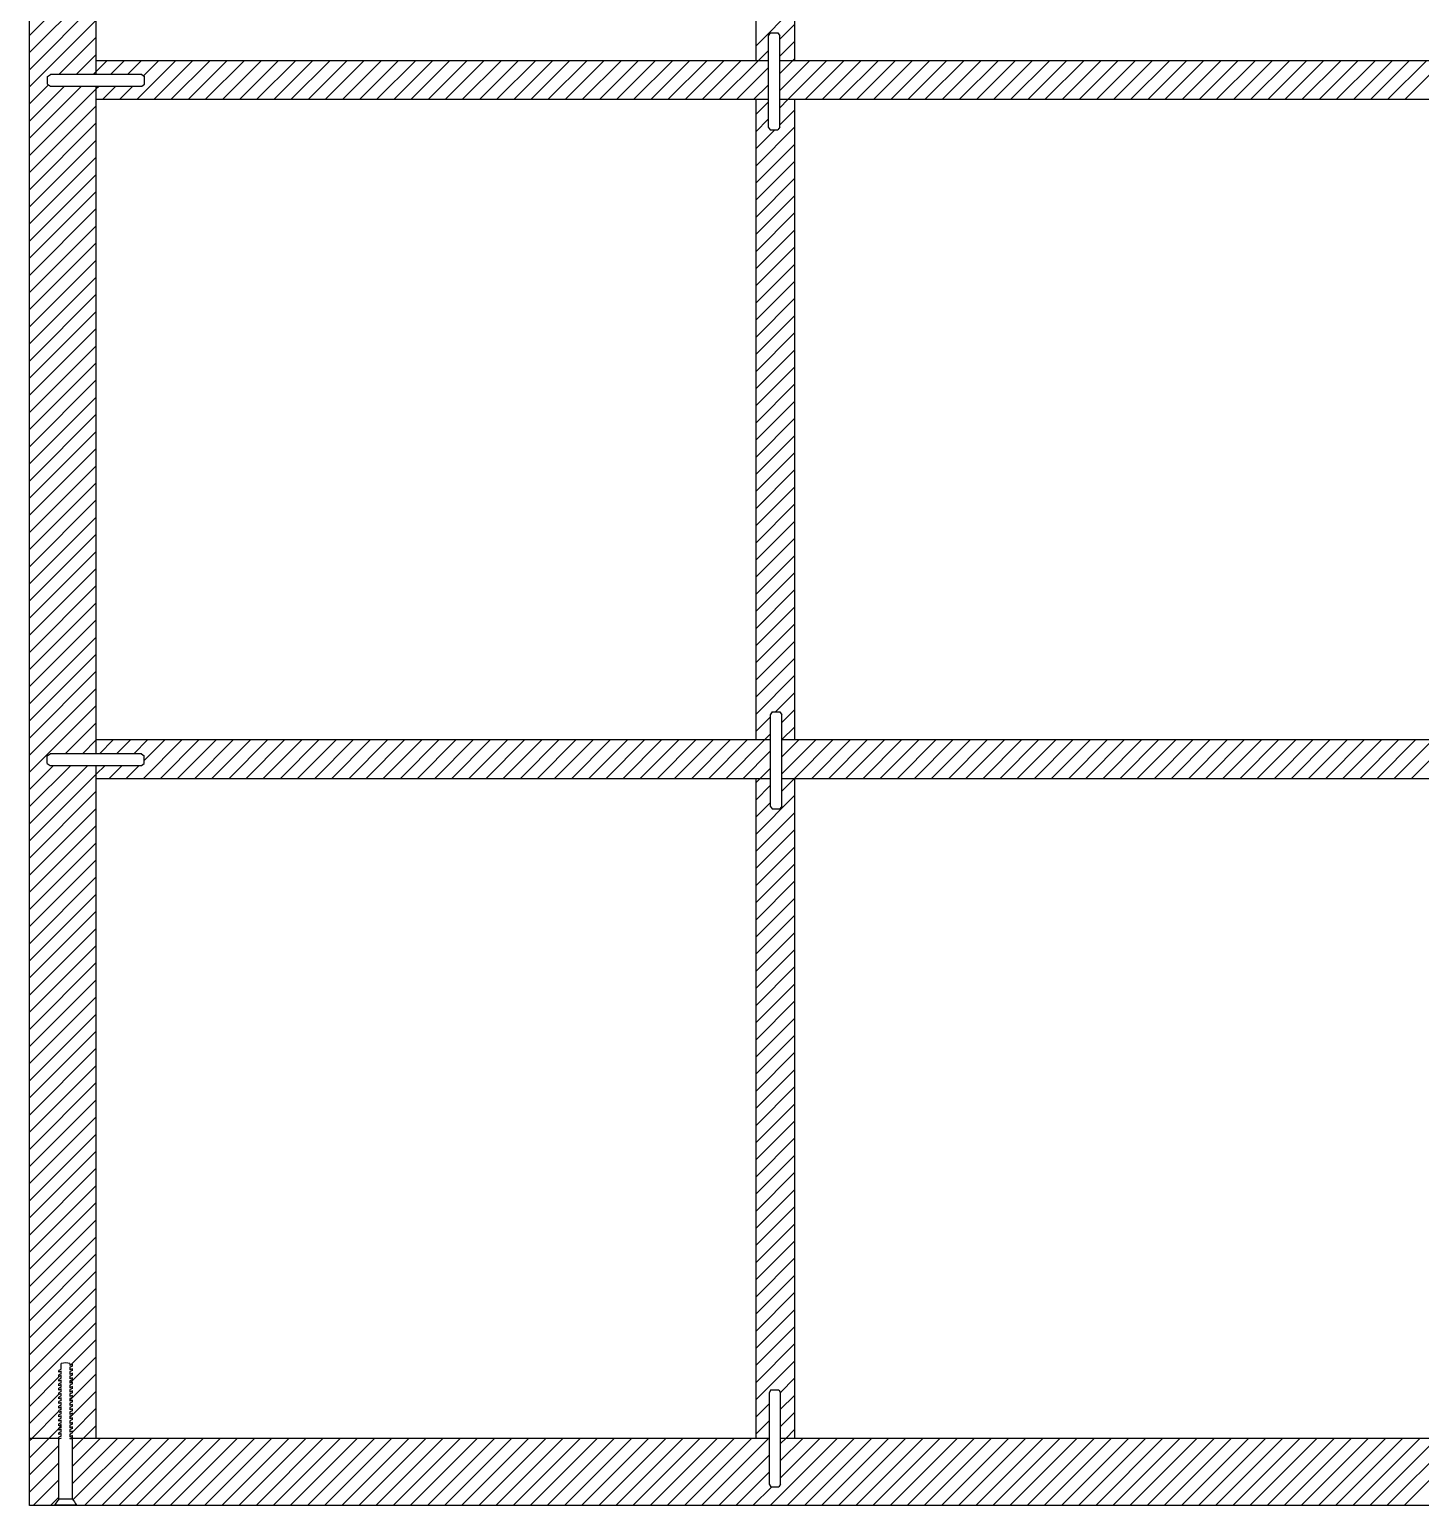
# Model space of a CAD drawing. Header units: inches. Extents: x 17 to 1523, y -134 to 986.
# Drawn here: x 976.6 to 1048.4, y 705.5 to 781.6 of the extents above; entities that cross this region are included whole.
import ezdxf

# ---------------------------------------------------------------- set-up
doc = ezdxf.new("R2010")
doc.units = ezdxf.units.IN
doc.header["$MEASUREMENT"] = 0
doc.layers.add('viti', color=2, linetype='Continuous')

msp = doc.modelspace()

# ---------------------------------------------------------------- hatches: boundary and pattern name
h = msp.add_hatch()
h.set_pattern_fill('ANSI31', color=40, scale=5)
h.paths.add_polyline_path([(980.081, 849.048), (978.69, 849.048), (978.69, 848.971), (978.563, 848.914), (978.563, 848.777), (978.69, 848.834), (978.69, 848.74), (978.563, 848.683), (978.563, 848.555), (978.691, 848.612), (978.691, 848.518), (978.563, 848.46), (978.563, 848.32), (978.69, 848.377), (978.69, 848.283), (978.563, 848.226), (978.563, 848.086), (978.69, 848.143), (978.69, 848.049), (978.563, 847.992), (978.563, 847.858), (978.69, 847.916), (978.69, 847.821), (978.563, 847.764), (978.563, 847.627), (978.69, 847.684), (978.69, 847.59), (978.563, 847.533), (978.563, 847.404), (978.691, 847.462), (978.691, 847.368), (978.563, 847.31), (978.563, 847.17), (978.69, 847.227), (978.69, 847.133), (978.563, 847.076), (978.563, 846.936), (978.69, 846.993), (978.69, 846.899), (978.563, 846.842), (978.563, 846.708), (978.69, 846.766), (978.69, 846.671), (978.563, 846.614), (978.563, 846.477), (978.69, 846.534), (978.69, 846.44), (978.563, 846.383), (978.563, 846.254), (978.691, 846.312), (978.691, 846.218), (978.563, 846.16), (978.563, 846.02), (978.69, 846.077), (978.69, 845.983), (978.563, 845.926), (978.563, 845.786), (978.69, 845.843), (978.69, 845.749), (978.563, 845.692), (978.563, 845.558), (978.69, 845.616), (978.69, 845.521), (978.563, 845.464), (978.563, 845.165, -0.133087), (978.118, 845.165), (978.118, 845.264), (977.99, 845.206), (977.99, 845.3), (978.118, 845.358), (978.118, 845.492), (977.99, 845.434), (977.99, 845.528), (978.118, 845.586), (978.118, 845.726), (977.99, 845.668), (977.99, 845.762), (978.118, 845.82), (978.118, 845.96), (977.991, 845.903), (977.991, 845.997), (978.118, 846.054), (978.118, 846.183), (977.99, 846.125), (977.99, 846.219), (978.118, 846.276), (978.118, 846.414), (977.99, 846.356), (977.99, 846.45), (978.118, 846.508), (978.118, 846.642), (977.99, 846.584), (977.99, 846.678), (978.118, 846.736), (978.118, 846.876), (977.99, 846.818), (977.99, 846.912), (978.118, 846.969), (978.118, 847.11), (977.991, 847.053), (977.991, 847.147), (978.118, 847.204), (978.118, 847.333), (977.99, 847.275), (977.99, 847.369), (978.118, 847.427), (978.118, 847.564), (977.99, 847.506), (977.99, 847.6), (978.118, 847.658), (978.118, 847.792), (977.99, 847.734), (977.99, 847.828), (978.118, 847.886), (978.118, 848.026), (977.99, 847.968), (977.99, 848.062), (978.118, 848.12), (978.118, 848.26), (977.991, 848.203), (977.991, 848.297), (978.118, 848.354), (978.118, 848.483), (977.99, 848.425), (977.99, 848.519), (978.118, 848.576), (978.118, 848.714), (977.99, 848.656), (977.99, 848.75), (978.118, 848.808), (978.118, 848.942), (977.99, 848.884), (977.99, 848.978), (978.118, 849.036), (978.118, 849.048), (977.99, 849.048), (976.639, 849.048), (976.639, 708.934), (978.152, 708.934), (978.152, 708.996), (978.279, 709.053), (978.279, 709.191), (978.152, 709.133), (978.152, 709.228), (978.279, 709.285), (978.279, 709.413), (978.15, 709.355), (978.15, 709.45), (978.279, 709.507), (978.279, 709.648), (978.151, 709.59), (978.151, 709.684), (978.279, 709.742), (978.279, 709.881), (978.152, 709.824), (978.152, 709.918), (978.279, 709.976), (978.279, 710.109), (978.152, 710.052), (978.152, 710.146), (978.279, 710.203), (978.279, 710.341), (978.152, 710.283), (978.152, 710.378), (978.279, 710.435), (978.279, 710.563), (978.15, 710.505), (978.15, 710.599), (978.279, 710.657), (978.279, 710.798), (978.151, 710.74), (978.151, 710.834), (978.279, 710.892), (978.279, 711.032), (978.152, 710.974), (978.152, 711.068), (978.279, 711.126), (978.279, 711.259), (978.152, 711.202), (978.152, 711.296), (978.279, 711.353), (978.279, 711.491), (978.152, 711.434), (978.152, 711.528), (978.279, 711.585), (978.279, 711.713), (978.15, 711.655), (978.15, 711.75), (978.279, 711.807), (978.279, 711.948), (978.151, 711.89), (978.151, 711.984), (978.279, 712.042), (978.279, 712.182), (978.152, 712.124), (978.152, 712.218), (978.279, 712.276), (978.279, 712.409), (978.152, 712.352), (978.152, 712.446), (978.279, 712.503), (978.279, 712.802, -0.133087), (978.723, 712.802), (978.723, 712.704), (978.852, 712.762), (978.852, 712.668), (978.723, 712.61), (978.723, 712.476), (978.851, 712.534), (978.851, 712.44), (978.723, 712.382), (978.723, 712.242), (978.851, 712.3), (978.851, 712.206), (978.723, 712.148), (978.723, 712.008), (978.85, 712.065), (978.85, 711.971), (978.723, 711.914), (978.723, 711.785), (978.852, 711.843), (978.852, 711.749), (978.723, 711.691), (978.723, 711.554), (978.852, 711.612), (978.852, 711.518), (978.723, 711.46), (978.723, 711.326), (978.851, 711.384), (978.851, 711.29), (978.723, 711.232), (978.723, 711.092), (978.851, 711.15), (978.851, 711.056), (978.723, 710.998), (978.723, 710.857), (978.85, 710.915), (978.85, 710.821), (978.723, 710.764), (978.723, 710.635), (978.852, 710.693), (978.852, 710.599), (978.723, 710.541), (978.723, 710.404), (978.852, 710.461), (978.852, 710.368), (978.723, 710.31), (978.723, 710.176), (978.851, 710.234), (978.851, 710.14), (978.723, 710.082), (978.723, 709.942), (978.851, 710), (978.851, 709.906), (978.723, 709.848), (978.723, 709.707), (978.85, 709.765), (978.85, 709.671), (978.723, 709.614), (978.723, 709.485), (978.852, 709.543), (978.852, 709.449), (978.723, 709.391), (978.723, 709.254), (978.852, 709.311), (978.852, 709.218), (978.723, 709.16), (978.723, 709.026), (978.851, 709.084), (978.851, 708.99), (978.728, 708.934), (980.081, 708.934), (980.081, 743.654), (977.707, 743.654), (977.556, 743.752), (977.556, 744.153), (977.707, 744.254), (980.081, 744.254), (980.081, 778.683), (977.723, 778.683), (977.572, 778.782), (977.572, 779.183), (977.723, 779.283), (980.081, 779.283), (980.081, 812.734), (977.896, 812.734), (977.745, 812.833), (977.745, 813.234), (977.896, 813.334), (980.081, 813.334)])
edge = h.paths.add_edge_path()
edge.add_spline(control_points=[(977.99, 852.169), (977.967, 852.197), (977.926, 852.245), (977.889, 852.297), (977.874, 852.319)], knot_values=[0, 0, 0, 0, 0.109536, 0.18966, 0.18966, 0.18966, 0.18966], degree=3, periodic=0)
edge.add_spline(control_points=[(977.874, 852.319), (977.838, 852.371), (977.806, 852.425), (977.773, 852.479)], knot_values=[0.18966, 0.18966, 0.18966, 0.18966, 0.378924, 0.378924, 0.378924, 0.378924], degree=3, periodic=0)
edge.add_line((977.773, 852.479), (976.639, 852.479))
edge.add_line((976.639, 852.479), (976.639, 849.048))
edge.add_line((976.639, 849.048), (977.99, 849.048))
edge.add_line((977.99, 849.048), (977.99, 852.169))
h = msp.add_hatch()
h.set_pattern_fill('ANSI31', color=40, scale=5)
edge = h.paths.add_edge_path()
edge.add_line((978.152, 708.902), (978.152, 708.934))
edge.add_line((978.152, 708.934), (976.639, 708.934))
edge.add_line((976.639, 708.934), (976.639, 705.479))
edge.add_line((976.639, 705.479), (977.928, 705.479))
edge.add_spline(control_points=[(977.934, 705.488), (977.981, 705.565), (978.046, 705.674), (978.128, 705.771), (978.151, 705.799)], knot_values=[0, 0, 0, 0, 0.270181, 0.379718, 0.379718, 0.379718, 0.379718], degree=3, periodic=0)
edge.add_line((978.151, 705.799), (978.152, 708.902))

# ---------------------------------------------------------------- linework, layer by layer
at = {"color": 7}
for p, q in [((976.639, 705.479), (976.639, 852.479)), ((980.081, 779.283), (980.081, 812.734)), ((1014.098, 812.019), (1014.098, 779.991)), ((1016.098, 812.019), (1016.098, 779.991)), ((1014.74, 779.991), (980.081, 779.991)), ((1049.878, 779.991), (1015.34, 779.991)), ((980.081, 744.254), (980.081, 778.683)), ((1014.74, 777.991), (980.081, 777.991)), ((1014.098, 777.991), (1014.098, 744.963)), ((1049.878, 777.991), (1015.34, 777.991)), ((1016.098, 777.991), (1016.098, 744.963)), ((1014.847, 744.963), (980.081, 744.963)), ((1049.864, 744.963), (1015.447, 744.963)), ((980.081, 708.934), (980.081, 743.654)), ((1014.847, 742.963), (980.081, 742.963)), ((1014.098, 742.963), (1014.098, 708.934)), ((1049.864, 742.963), (1015.447, 742.963)), ((1016.098, 742.963), (1016.098, 708.934)), ((978.152, 708.934), (976.639, 708.934)), ((980.081, 708.934), (978.728, 708.934)), ((1014.783, 708.934), (980.081, 708.934)), ((1049.858, 708.934), (1015.383, 708.934)), ((1123.639, 705.479), (976.639, 705.479))]:
    msp.add_line(p, q, dxfattribs=at)
at = {"color": 40, "linetype": 'Continuous'}
for p, q in [((1014.098, 780.753), (1016.098, 782.753)), ((1015.34, 781.111), (1016.098, 781.869)), ((1014.22, 779.991), (1014.74, 780.511)), ((1015.34, 780.227), (1016.098, 780.985)), ((980.081, 779.439), (980.633, 779.991)), ((980.809, 779.283), (981.517, 779.991)), ((981.693, 779.283), (982.4, 779.991)), ((982.168, 777.991), (984.168, 779.991)), ((982.517, 779.224), (983.284, 779.991)), ((983.052, 777.991), (985.052, 779.991)), ((983.936, 777.991), (985.936, 779.991)), ((984.82, 777.991), (986.82, 779.991)), ((985.704, 777.991), (987.704, 779.991)), ((986.588, 777.991), (988.588, 779.991)), ((987.471, 777.991), (989.471, 779.991)), ((988.355, 777.991), (990.355, 779.991)), ((989.239, 777.991), (991.239, 779.991)), ((990.123, 777.991), (992.123, 779.991)), ((991.007, 777.991), (993.007, 779.991)), ((991.891, 777.991), (993.891, 779.991)), ((992.775, 777.991), (994.775, 779.991)), ((993.659, 777.991), (995.659, 779.991)), ((994.543, 777.991), (996.543, 779.991)), ((995.426, 777.991), (997.426, 779.991)), ((996.31, 777.991), (998.31, 779.991)), ((997.194, 777.991), (999.194, 779.991)), ((998.078, 777.991), (1000.078, 779.991)), ((998.962, 777.991), (1000.962, 779.991)), ((999.846, 777.991), (1001.846, 779.991)), ((1000.73, 777.991), (1002.73, 779.991)), ((1001.614, 777.991), (1003.614, 779.991)), ((1002.497, 777.991), (1004.497, 779.991)), ((1003.381, 777.991), (1005.381, 779.991)), ((1004.265, 777.991), (1006.265, 779.991)), ((1005.149, 777.991), (1007.149, 779.991)), ((1006.033, 777.991), (1008.033, 779.991)), ((1006.917, 777.991), (1008.917, 779.991)), ((1007.801, 777.991), (1009.801, 779.991)), ((1008.685, 777.991), (1010.685, 779.991)), ((1009.569, 777.991), (1011.569, 779.991)), ((1010.452, 777.991), (1012.452, 779.991)), ((1011.336, 777.991), (1013.336, 779.991)), ((1012.22, 777.991), (1014.22, 779.991)), ((1013.104, 777.991), (1014.74, 779.627)), ((1015.34, 779.343), (1015.988, 779.991)), ((1015.34, 778.459), (1016.872, 779.991)), ((1015.756, 777.991), (1017.756, 779.991)), ((1015.988, 779.991), (1016.098, 780.101)), ((1016.64, 777.991), (1018.64, 779.991)), ((1017.523, 777.991), (1019.523, 779.991)), ((1018.407, 777.991), (1020.407, 779.991)), ((1019.291, 777.991), (1021.291, 779.991)), ((1020.175, 777.991), (1022.175, 779.991)), ((1021.059, 777.991), (1023.059, 779.991)), ((1021.943, 777.991), (1023.943, 779.991)), ((1022.827, 777.991), (1024.827, 779.991)), ((1023.711, 777.991), (1025.711, 779.991)), ((1024.595, 777.991), (1026.595, 779.991)), ((1025.478, 777.991), (1027.478, 779.991)), ((1026.362, 777.991), (1028.362, 779.991)), ((1027.246, 777.991), (1029.246, 779.991)), ((1028.13, 777.991), (1030.13, 779.991)), ((1029.014, 777.991), (1031.014, 779.991)), ((1029.898, 777.991), (1031.898, 779.991)), ((1030.782, 777.991), (1032.782, 779.991)), ((1031.666, 777.991), (1033.666, 779.991)), ((1032.55, 777.991), (1034.55, 779.991)), ((1033.433, 777.991), (1035.433, 779.991)), ((1034.317, 777.991), (1036.317, 779.991)), ((1035.201, 777.991), (1037.201, 779.991)), ((1036.085, 777.991), (1038.085, 779.991)), ((1036.969, 777.991), (1038.969, 779.991)), ((1037.853, 777.991), (1039.853, 779.991)), ((1038.737, 777.991), (1040.737, 779.991)), ((1039.621, 777.991), (1041.621, 779.991)), ((1040.504, 777.991), (1042.504, 779.991)), ((1041.388, 777.991), (1043.388, 779.991)), ((1042.272, 777.991), (1044.272, 779.991)), ((1043.156, 777.991), (1045.156, 779.991)), ((1044.04, 777.991), (1046.04, 779.991)), ((1044.924, 777.991), (1046.924, 779.991)), ((1045.808, 777.991), (1047.808, 779.991)), ((1046.692, 777.991), (1048.692, 779.991)), ((1047.576, 777.991), (1049.576, 779.991)), ((980.081, 778.556), (980.209, 778.683)), ((980.4, 777.991), (981.093, 778.683)), ((981.284, 777.991), (981.976, 778.683)), ((1013.988, 777.991), (1014.74, 778.743)), ((1014.098, 777.217), (1014.74, 777.859)), ((1015.34, 777.575), (1015.756, 777.991)), ((1015.34, 776.691), (1016.098, 777.449)), ((1014.098, 776.333), (1014.74, 776.975)), ((1014.098, 774.565), (1016.098, 776.565)), ((1014.098, 775.449), (1015.08, 776.432)), ((1014.098, 773.682), (1016.098, 775.682)), ((1014.098, 772.798), (1016.098, 774.798)), ((1014.098, 771.914), (1016.098, 773.914)), ((1014.098, 771.03), (1016.098, 773.03)), ((1014.098, 770.146), (1016.098, 772.146)), ((1014.098, 769.262), (1016.098, 771.262)), ((1014.098, 768.378), (1016.098, 770.378)), ((1014.098, 767.494), (1016.098, 769.494)), ((1014.098, 766.611), (1016.098, 768.611)), ((1014.098, 765.727), (1016.098, 767.727)), ((1014.098, 764.843), (1016.098, 766.843)), ((1014.098, 763.959), (1016.098, 765.959)), ((1014.098, 763.075), (1016.098, 765.075)), ((1014.098, 762.191), (1016.098, 764.191)), ((1014.098, 761.307), (1016.098, 763.307)), ((1014.098, 760.423), (1016.098, 762.423)), ((1014.098, 759.539), (1016.098, 761.539)), ((1014.098, 758.656), (1016.098, 760.656)), ((1014.098, 757.772), (1016.098, 759.772)), ((1014.098, 756.888), (1016.098, 758.888)), ((1014.098, 756.004), (1016.098, 758.004)), ((1014.098, 755.12), (1016.098, 757.12)), ((1014.098, 754.236), (1016.098, 756.236)), ((1014.098, 753.352), (1016.098, 755.352)), ((1014.098, 752.468), (1016.098, 754.468)), ((1014.098, 751.585), (1016.098, 753.585)), ((1014.098, 750.701), (1016.098, 752.701)), ((1014.098, 749.817), (1016.098, 751.817)), ((1014.098, 748.933), (1016.098, 750.933)), ((1014.098, 748.049), (1016.098, 750.049)), ((1014.098, 747.165), (1016.098, 749.165)), ((1014.098, 746.281), (1016.098, 748.281)), ((1015.112, 746.412), (1016.098, 747.397)), ((1014.098, 745.397), (1014.847, 746.147)), ((1015.447, 745.863), (1016.098, 746.513)), ((1015.447, 744.979), (1016.098, 745.63)), ((980.251, 744.254), (980.96, 744.963)), ((981.134, 744.254), (981.843, 744.963)), ((982.018, 744.254), (982.727, 744.963)), ((982.495, 742.963), (984.495, 744.963)), ((982.556, 743.907), (983.611, 744.963)), ((983.379, 742.963), (985.379, 744.963)), ((984.263, 742.963), (986.263, 744.963)), ((985.147, 742.963), (987.147, 744.963)), ((986.031, 742.963), (988.031, 744.963)), ((986.915, 742.963), (988.915, 744.963)), ((987.798, 742.963), (989.798, 744.963)), ((988.682, 742.963), (990.682, 744.963)), ((989.566, 742.963), (991.566, 744.963)), ((990.45, 742.963), (992.45, 744.963)), ((991.334, 742.963), (993.334, 744.963)), ((992.218, 742.963), (994.218, 744.963)), ((993.102, 742.963), (995.102, 744.963)), ((993.986, 742.963), (995.986, 744.963)), ((994.869, 742.963), (996.869, 744.963)), ((995.753, 742.963), (997.753, 744.963)), ((996.637, 742.963), (998.637, 744.963)), ((997.521, 742.963), (999.521, 744.963)), ((998.405, 742.963), (1000.405, 744.963)), ((999.289, 742.963), (1001.289, 744.963)), ((1000.173, 742.963), (1002.173, 744.963)), ((1001.057, 742.963), (1003.057, 744.963)), ((1001.941, 742.963), (1003.941, 744.963)), ((1002.824, 742.963), (1004.824, 744.963)), ((1003.708, 742.963), (1005.708, 744.963)), ((1004.592, 742.963), (1006.592, 744.963)), ((1005.476, 742.963), (1007.476, 744.963)), ((1006.36, 742.963), (1008.36, 744.963)), ((1007.244, 742.963), (1009.244, 744.963)), ((1008.128, 742.963), (1010.128, 744.963)), ((1009.012, 742.963), (1011.012, 744.963)), ((1009.895, 742.963), (1011.895, 744.963)), ((1010.779, 742.963), (1012.779, 744.963)), ((1011.663, 742.963), (1013.663, 744.963)), ((1012.547, 742.963), (1014.547, 744.963)), ((1014.547, 744.963), (1014.847, 745.263)), ((1015.447, 744.095), (1016.315, 744.963)), ((1015.447, 743.211), (1017.199, 744.963)), ((1016.083, 742.963), (1018.083, 744.963)), ((1016.967, 742.963), (1018.967, 744.963)), ((1017.85, 742.963), (1019.85, 744.963)), ((1018.734, 742.963), (1020.734, 744.963)), ((1019.618, 742.963), (1021.618, 744.963)), ((1020.502, 742.963), (1022.502, 744.963)), ((1021.386, 742.963), (1023.386, 744.963)), ((1022.27, 742.963), (1024.27, 744.963)), ((1023.154, 742.963), (1025.154, 744.963)), ((1024.038, 742.963), (1026.038, 744.963)), ((1024.921, 742.963), (1026.921, 744.963)), ((1025.805, 742.963), (1027.805, 744.963)), ((1026.689, 742.963), (1028.689, 744.963)), ((1027.573, 742.963), (1029.573, 744.963)), ((1028.457, 742.963), (1030.457, 744.963)), ((1029.341, 742.963), (1031.341, 744.963)), ((1030.225, 742.963), (1032.225, 744.963)), ((1031.109, 742.963), (1033.109, 744.963)), ((1031.993, 742.963), (1033.993, 744.963)), ((1032.876, 742.963), (1034.876, 744.963)), ((1033.76, 742.963), (1035.76, 744.963)), ((1034.644, 742.963), (1036.644, 744.963)), ((1035.528, 742.963), (1037.528, 744.963)), ((1036.412, 742.963), (1038.412, 744.963)), ((1037.296, 742.963), (1039.296, 744.963)), ((1038.18, 742.963), (1040.18, 744.963)), ((1039.064, 742.963), (1041.064, 744.963)), ((1039.948, 742.963), (1041.948, 744.963)), ((1040.831, 742.963), (1042.831, 744.963)), ((1041.715, 742.963), (1043.715, 744.963)), ((1042.599, 742.963), (1044.599, 744.963)), ((1043.483, 742.963), (1045.483, 744.963)), ((1044.367, 742.963), (1046.367, 744.963)), ((1045.251, 742.963), (1047.251, 744.963)), ((1046.135, 742.963), (1048.135, 744.963)), ((1047.019, 742.963), (1049.019, 744.963)), ((1047.902, 742.963), (1049.864, 744.924)), ((1013.431, 742.963), (1014.847, 744.379)), ((980.081, 743.2), (980.534, 743.654)), ((980.727, 742.963), (981.418, 743.654)), ((981.611, 742.963), (982.302, 743.654)), ((1014.315, 742.963), (1014.847, 743.495)), ((1014.098, 742.746), (1014.315, 742.963)), ((1014.098, 741.862), (1014.847, 742.611)), ((1015.447, 742.327), (1016.083, 742.963)), ((1014.098, 740.094), (1016.098, 742.094)), ((1014.098, 740.978), (1014.847, 741.727)), ((1014.098, 739.21), (1016.098, 741.21)), ((1014.098, 738.326), (1016.098, 740.326)), ((1014.098, 737.442), (1016.098, 739.442)), ((1014.098, 736.559), (1016.098, 738.559)), ((1014.098, 735.675), (1016.098, 737.675)), ((1014.098, 734.791), (1016.098, 736.791)), ((1014.098, 733.907), (1016.098, 735.907)), ((1014.098, 733.023), (1016.098, 735.023)), ((1014.098, 732.139), (1016.098, 734.139)), ((1014.098, 731.255), (1016.098, 733.255)), ((1014.098, 730.371), (1016.098, 732.371)), ((1014.098, 729.487), (1016.098, 731.487)), ((1014.098, 728.604), (1016.098, 730.604)), ((1014.098, 727.72), (1016.098, 729.72)), ((1014.098, 726.836), (1016.098, 728.836)), ((1014.098, 725.952), (1016.098, 727.952)), ((1014.098, 725.068), (1016.098, 727.068)), ((1014.098, 724.184), (1016.098, 726.184)), ((1014.098, 723.3), (1016.098, 725.3)), ((1014.098, 722.416), (1016.098, 724.416)), ((1014.098, 721.532), (1016.098, 723.532)), ((1014.098, 720.649), (1016.098, 722.649)), ((1014.098, 719.765), (1016.098, 721.765)), ((1014.098, 718.881), (1016.098, 720.881)), ((1014.098, 717.997), (1016.098, 719.997)), ((1014.098, 717.113), (1016.098, 719.113)), ((1014.098, 716.229), (1016.098, 718.229)), ((1014.098, 715.345), (1016.098, 717.345)), ((1014.098, 714.461), (1016.098, 716.461)), ((1014.098, 713.578), (1016.098, 715.578)), ((1014.098, 712.694), (1016.098, 714.694)), ((1014.098, 711.81), (1016.098, 713.81)), ((1014.098, 710.926), (1016.098, 712.926)), ((1015.37, 711.314), (1016.098, 712.042)), ((1015.383, 710.443), (1016.098, 711.158)), ((1014.098, 710.042), (1014.783, 710.727)), ((1015.383, 709.559), (1016.098, 710.274)), ((1014.098, 709.158), (1014.783, 709.843)), ((978.851, 708.383), (979.403, 708.934)), ((978.851, 707.499), (980.286, 708.934)), ((978.851, 706.615), (981.17, 708.934)), ((978.882, 705.762), (982.054, 708.934)), ((979.483, 705.479), (982.938, 708.934)), ((980.367, 705.479), (983.822, 708.934)), ((981.25, 705.479), (984.706, 708.934)), ((982.134, 705.479), (985.59, 708.934)), ((983.018, 705.479), (986.474, 708.934)), ((983.902, 705.479), (987.358, 708.934)), ((984.786, 705.479), (988.241, 708.934)), ((985.67, 705.479), (989.125, 708.934)), ((986.554, 705.479), (990.009, 708.934)), ((987.438, 705.479), (990.893, 708.934)), ((988.322, 705.479), (991.777, 708.934)), ((989.205, 705.479), (992.661, 708.934)), ((990.089, 705.479), (993.545, 708.934)), ((990.973, 705.479), (994.429, 708.934)), ((991.857, 705.479), (995.313, 708.934)), ((992.741, 705.479), (996.196, 708.934)), ((993.625, 705.479), (997.08, 708.934)), ((994.509, 705.479), (997.964, 708.934)), ((995.393, 705.479), (998.848, 708.934)), ((996.277, 705.479), (999.732, 708.934)), ((997.16, 705.479), (1000.616, 708.934)), ((998.044, 705.479), (1001.5, 708.934)), ((998.928, 705.479), (1002.384, 708.934)), ((999.812, 705.479), (1003.267, 708.934)), ((1000.696, 705.479), (1004.151, 708.934)), ((1001.58, 705.479), (1005.035, 708.934)), ((1002.464, 705.479), (1005.919, 708.934)), ((1003.348, 705.479), (1006.803, 708.934)), ((1004.231, 705.479), (1007.687, 708.934)), ((1005.115, 705.479), (1008.571, 708.934)), ((1005.999, 705.479), (1009.455, 708.934)), ((1006.883, 705.479), (1010.339, 708.934)), ((1007.767, 705.479), (1011.222, 708.934)), ((1008.651, 705.479), (1012.106, 708.934)), ((1009.535, 705.479), (1012.99, 708.934)), ((1010.419, 705.479), (1013.874, 708.934)), ((1011.303, 705.479), (1014.758, 708.934)), ((1014.758, 708.934), (1014.783, 708.959)), ((1014.838, 705.479), (1018.293, 708.934)), ((1015.383, 708.675), (1015.642, 708.934)), ((1015.383, 707.791), (1016.526, 708.934)), ((1015.383, 706.907), (1017.41, 708.934)), ((1015.642, 708.934), (1016.098, 709.39)), ((1015.722, 705.479), (1019.177, 708.934)), ((1016.606, 705.479), (1020.061, 708.934)), ((1017.49, 705.479), (1020.945, 708.934)), ((1018.374, 705.479), (1021.829, 708.934)), ((1019.257, 705.479), (1022.713, 708.934)), ((1020.141, 705.479), (1023.597, 708.934)), ((1021.025, 705.479), (1024.481, 708.934)), ((1021.909, 705.479), (1025.365, 708.934)), ((1022.793, 705.479), (1026.248, 708.934)), ((1023.677, 705.479), (1027.132, 708.934)), ((1024.561, 705.479), (1028.016, 708.934)), ((1025.445, 705.479), (1028.9, 708.934)), ((1026.329, 705.479), (1029.784, 708.934)), ((1027.212, 705.479), (1030.668, 708.934)), ((1028.096, 705.479), (1031.552, 708.934)), ((1028.98, 705.479), (1032.436, 708.934)), ((1029.864, 705.479), (1033.32, 708.934)), ((1030.748, 705.479), (1034.203, 708.934)), ((1031.632, 705.479), (1035.087, 708.934)), ((1032.516, 705.479), (1035.971, 708.934)), ((1033.4, 705.479), (1036.855, 708.934)), ((1034.283, 705.479), (1037.739, 708.934)), ((1035.167, 705.479), (1038.623, 708.934)), ((1036.051, 705.479), (1039.507, 708.934)), ((1036.935, 705.479), (1040.391, 708.934)), ((1037.819, 705.479), (1041.274, 708.934)), ((1038.703, 705.479), (1042.158, 708.934)), ((1039.587, 705.479), (1043.042, 708.934)), ((1040.471, 705.479), (1043.926, 708.934)), ((1041.355, 705.479), (1044.81, 708.934)), ((1042.238, 705.479), (1045.694, 708.934)), ((1043.122, 705.479), (1046.578, 708.934)), ((1044.006, 705.479), (1047.462, 708.934)), ((1044.89, 705.479), (1048.346, 708.934)), ((1045.774, 705.479), (1049.229, 708.934)), ((1012.186, 705.479), (1014.783, 708.075)), ((1046.658, 705.479), (1049.858, 708.679)), ((1047.542, 705.479), (1049.858, 707.795)), ((1013.07, 705.479), (1014.783, 707.191)), ((1013.954, 705.479), (1014.921, 706.445))]:
    msp.add_line(p, q, dxfattribs=at)
at = {"color": 1}
for p, q in [((1014.838, 781.432), (1014.74, 781.281)), ((1014.74, 781.281), (1014.74, 776.567)), ((1014.838, 781.432), (1015.239, 781.432)), ((1015.239, 781.432), (1015.34, 781.281)), ((1015.34, 776.567), (1015.34, 781.281)), ((977.572, 779.183), (977.723, 779.283)), ((977.572, 778.782), (977.572, 779.183)), ((982.437, 779.283), (977.723, 779.283)), ((982.437, 779.283), (982.572, 779.183)), ((982.572, 778.782), (982.572, 779.183)), ((977.572, 778.782), (977.723, 778.683)), ((977.723, 778.683), (982.437, 778.683)), ((982.437, 778.683), (982.572, 778.782)), ((1014.74, 776.567), (1014.838, 776.432)), ((1015.34, 776.567), (1015.239, 776.432)), ((1014.838, 776.432), (1015.239, 776.432)), ((1014.946, 746.412), (1014.847, 746.261)), ((1014.847, 746.261), (1014.847, 741.547)), ((1014.946, 746.412), (1015.347, 746.412)), ((1015.347, 746.412), (1015.447, 746.261)), ((1015.447, 741.547), (1015.447, 746.261)), ((977.556, 744.153), (977.707, 744.254)), ((977.556, 743.752), (977.556, 744.153)), ((982.42, 744.254), (977.707, 744.254)), ((982.42, 744.254), (982.556, 744.153)), ((982.556, 743.752), (982.556, 744.153)), ((977.556, 743.752), (977.707, 743.654)), ((977.707, 743.654), (982.42, 743.654)), ((982.42, 743.654), (982.556, 743.752)), ((1014.847, 741.547), (1014.946, 741.412)), ((1015.447, 741.547), (1015.347, 741.412)), ((1014.946, 741.412), (1015.347, 741.412)), ((1014.881, 711.445), (1014.783, 711.294)), ((1014.783, 711.294), (1014.783, 706.581)), ((1014.881, 711.445), (1015.282, 711.445)), ((1015.282, 711.445), (1015.383, 711.294)), ((1015.383, 706.581), (1015.383, 711.294)), ((1014.783, 706.581), (1014.881, 706.445)), ((1015.383, 706.581), (1015.282, 706.445)), ((1014.881, 706.445), (1015.282, 706.445))]:
    msp.add_line(p, q, dxfattribs=at)
at = {"color": 2}
for p, q in [((978.279, 712.503), (978.279, 712.802)), ((978.723, 712.802), (978.723, 712.704)), ((978.852, 712.762), (978.723, 712.704)), ((978.852, 712.668), (978.723, 712.61)), ((978.723, 712.61), (978.723, 712.476)), ((978.852, 712.668), (978.852, 712.762)), ((978.279, 711.807), (978.15, 711.75)), ((978.279, 712.182), (978.151, 712.124)), ((978.279, 712.042), (978.151, 711.984)), ((978.151, 711.891), (978.151, 711.984)), ((978.279, 711.948), (978.151, 711.89)), ((978.279, 712.503), (978.152, 712.446)), ((978.152, 712.352), (978.152, 712.446)), ((978.279, 712.409), (978.152, 712.352)), ((978.279, 712.276), (978.152, 712.218)), ((978.152, 712.125), (978.152, 712.218)), ((978.279, 712.276), (978.279, 712.409)), ((978.279, 712.042), (978.279, 712.182)), ((978.279, 711.807), (978.279, 711.948)), ((978.851, 712.534), (978.723, 712.476)), ((978.851, 712.44), (978.723, 712.382)), ((978.723, 712.382), (978.723, 712.242)), ((978.851, 712.3), (978.723, 712.242)), ((978.851, 712.206), (978.723, 712.148)), ((978.723, 712.148), (978.723, 712.008)), ((978.85, 712.065), (978.723, 712.008)), ((978.85, 711.971), (978.723, 711.914)), ((978.723, 711.914), (978.723, 711.785)), ((978.852, 711.843), (978.723, 711.785)), ((978.85, 711.971), (978.85, 712.065)), ((978.851, 712.44), (978.851, 712.534)), ((978.851, 712.206), (978.851, 712.3)), ((978.852, 711.749), (978.852, 711.843)), ((978.15, 711.656), (978.15, 711.75)), ((978.279, 711.713), (978.15, 711.655)), ((978.279, 711.585), (978.152, 711.528)), ((978.152, 711.434), (978.152, 711.528)), ((978.279, 711.491), (978.152, 711.433)), ((978.279, 711.353), (978.152, 711.296)), ((978.152, 711.202), (978.152, 711.296)), ((978.279, 711.259), (978.152, 711.202)), ((978.279, 711.126), (978.152, 711.068)), ((978.152, 710.975), (978.152, 711.068)), ((978.279, 711.585), (978.279, 711.713)), ((978.279, 711.353), (978.279, 711.491)), ((978.279, 711.126), (978.279, 711.259)), ((978.852, 711.749), (978.723, 711.691)), ((978.723, 711.691), (978.723, 711.554)), ((978.852, 711.612), (978.723, 711.554)), ((978.852, 711.518), (978.723, 711.46)), ((978.723, 711.46), (978.723, 711.326)), ((978.851, 711.384), (978.723, 711.326)), ((978.851, 711.29), (978.723, 711.232)), ((978.723, 711.232), (978.723, 711.092)), ((978.851, 711.15), (978.723, 711.092)), ((978.851, 711.056), (978.723, 710.998)), ((978.851, 711.29), (978.851, 711.384)), ((978.851, 711.056), (978.851, 711.15)), ((978.852, 711.518), (978.852, 711.612)), ((978.279, 710.657), (978.15, 710.599)), ((978.15, 710.506), (978.15, 710.599)), ((978.279, 710.563), (978.15, 710.505)), ((978.279, 711.032), (978.151, 710.974)), ((978.279, 710.892), (978.151, 710.834)), ((978.151, 710.741), (978.151, 710.834)), ((978.279, 710.798), (978.151, 710.74)), ((978.279, 710.435), (978.152, 710.378)), ((978.152, 710.284), (978.152, 710.378)), ((978.279, 710.341), (978.152, 710.283)), ((978.279, 710.892), (978.279, 711.032)), ((978.279, 710.657), (978.279, 710.798)), ((978.279, 710.435), (978.279, 710.563)), ((978.279, 710.203), (978.279, 710.341)), ((978.723, 710.998), (978.723, 710.857)), ((978.85, 710.915), (978.723, 710.857)), ((978.85, 710.821), (978.723, 710.764)), ((978.723, 710.764), (978.723, 710.635)), ((978.852, 710.693), (978.723, 710.635)), ((978.852, 710.599), (978.723, 710.541)), ((978.723, 710.541), (978.723, 710.404)), ((978.852, 710.461), (978.723, 710.404)), ((978.852, 710.368), (978.723, 710.31)), ((978.723, 710.31), (978.723, 710.176)), ((978.85, 710.821), (978.85, 710.915)), ((978.852, 710.599), (978.852, 710.693)), ((978.852, 710.368), (978.852, 710.461)), ((978.279, 709.881), (978.151, 709.824)), ((978.279, 709.742), (978.151, 709.684)), ((978.151, 709.591), (978.151, 709.684)), ((978.279, 709.648), (978.151, 709.59)), ((978.279, 710.203), (978.152, 710.146)), ((978.152, 710.052), (978.152, 710.146)), ((978.279, 710.109), (978.152, 710.052)), ((978.279, 709.976), (978.152, 709.918)), ((978.152, 709.825), (978.152, 709.918)), ((978.279, 709.976), (978.279, 710.109)), ((978.279, 709.742), (978.279, 709.881)), ((978.279, 709.507), (978.279, 709.648)), ((978.851, 710.234), (978.723, 710.176)), ((978.851, 710.14), (978.723, 710.082)), ((978.723, 710.082), (978.723, 709.942)), ((978.851, 710), (978.723, 709.942)), ((978.851, 709.906), (978.723, 709.848)), ((978.723, 709.848), (978.723, 709.707)), ((978.85, 709.765), (978.723, 709.707)), ((978.85, 709.671), (978.723, 709.614)), ((978.723, 709.614), (978.723, 709.485)), ((978.852, 709.543), (978.723, 709.485)), ((978.85, 709.671), (978.85, 709.765)), ((978.851, 710.14), (978.851, 710.234)), ((978.851, 709.906), (978.851, 710)), ((978.852, 709.449), (978.852, 709.543)), ((978.279, 709.507), (978.15, 709.45)), ((978.15, 709.356), (978.15, 709.45)), ((978.279, 709.413), (978.15, 709.355)), ((978.151, 705.799), (978.152, 708.902)), ((978.279, 709.285), (978.152, 709.228)), ((978.152, 709.134), (978.152, 709.228)), ((978.279, 709.191), (978.152, 709.133)), ((978.279, 709.053), (978.152, 708.996)), ((978.152, 708.902), (978.152, 708.996)), ((978.279, 708.959), (978.152, 708.902)), ((978.279, 709.285), (978.279, 709.413)), ((978.279, 709.053), (978.279, 709.191)), ((978.852, 709.449), (978.723, 709.391)), ((978.723, 709.391), (978.723, 709.254)), ((978.852, 709.311), (978.723, 709.254)), ((978.852, 709.218), (978.723, 709.16)), ((978.723, 709.16), (978.723, 709.026)), ((978.851, 709.084), (978.723, 709.026)), ((978.851, 708.99), (978.723, 708.932)), ((978.851, 708.99), (978.851, 709.084)), ((978.851, 705.799), (978.851, 708.92)), ((978.852, 709.218), (978.852, 709.311)), ((978.851, 705.799), (978.151, 705.799)), ((979.069, 705.488), (977.934, 705.488))]:
    msp.add_line(p, q, dxfattribs=at)
msp.add_arc((978.501, 711.982), 0.849, 74.83847, 105.16153, dxfattribs=at)
for points in [[(978.151, 705.799), (978.082, 705.714), (977.934, 705.488)], [(978.851, 705.799), (978.921, 705.714), (979.069, 705.488)]]:
    msp.add_spline(points, degree=3, dxfattribs=at)
at = {"layer": 'viti'}
for p in [(978.723, 708.932), (978.851, 708.92)]:
    msp.add_line(p, (978.723, 708.92), dxfattribs=at)

doc.saveas('drawing.dxf')
